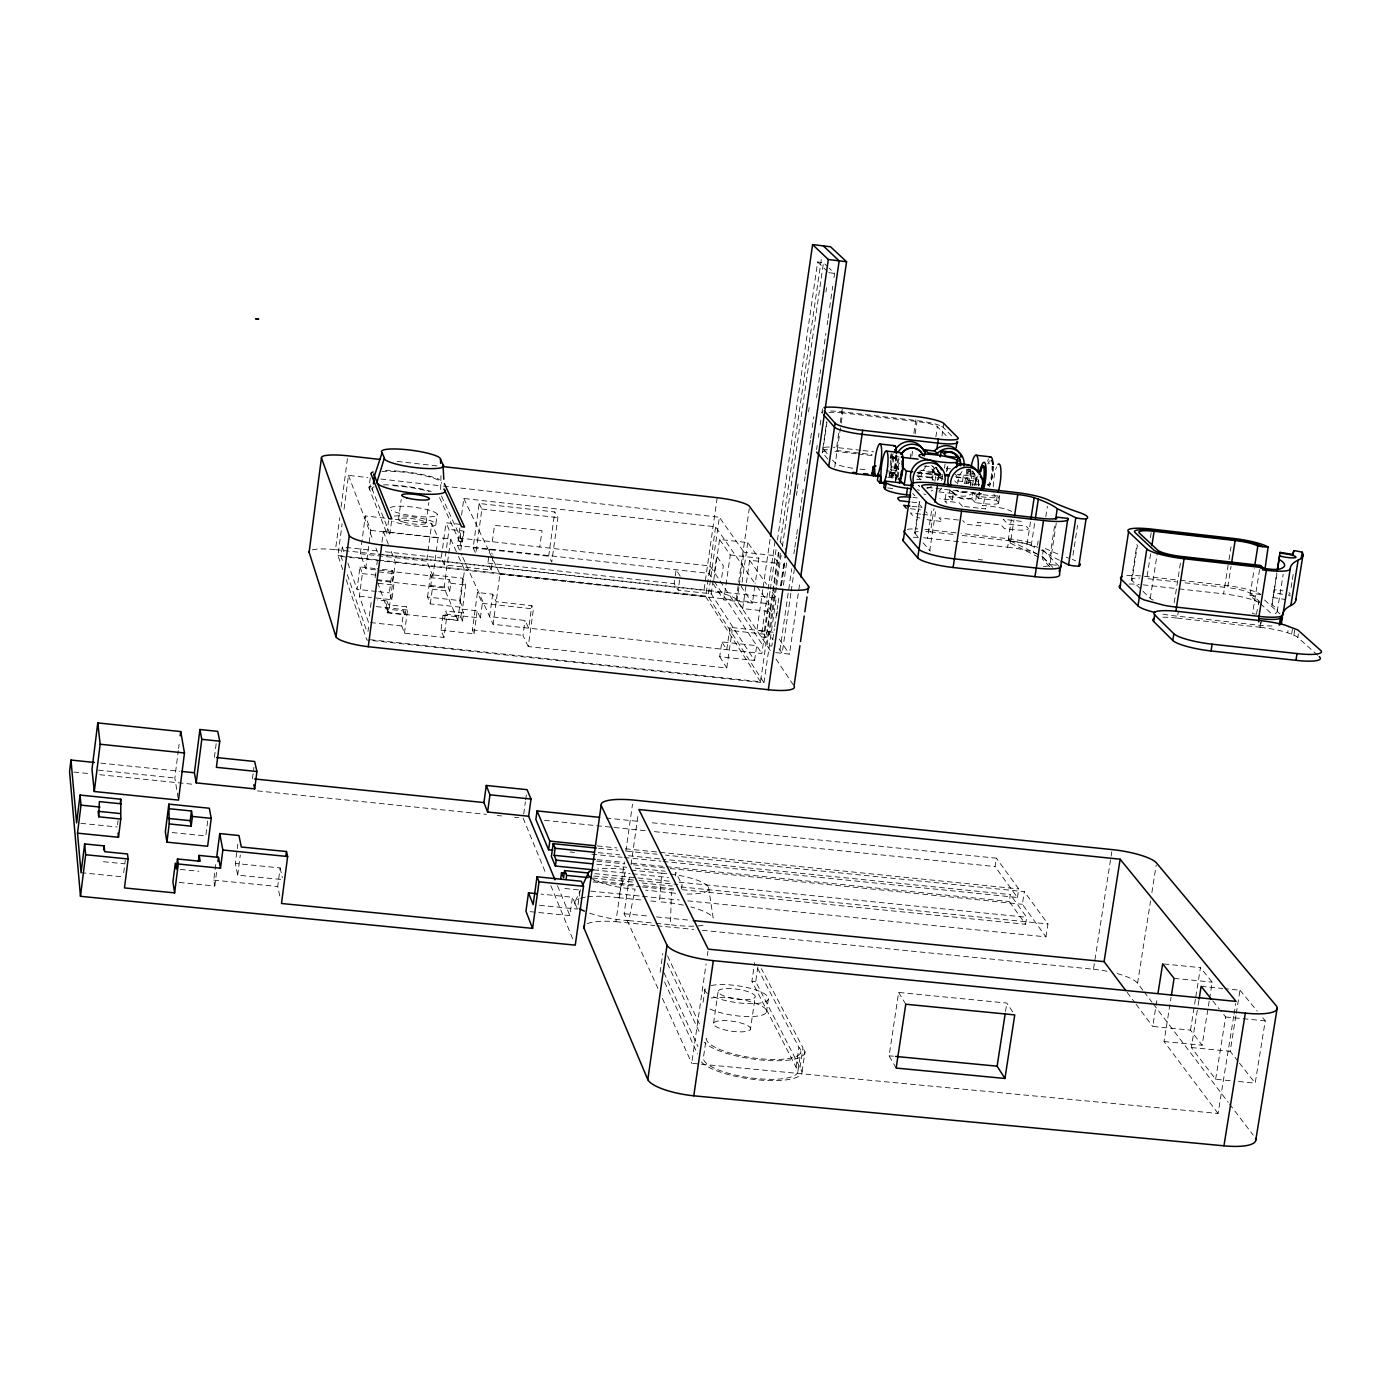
<?xml version="1.0" encoding="UTF-8"?>
<svg xmlns="http://www.w3.org/2000/svg" width="1391" height="1391" viewBox="0 0 1391 1391"><rect width="100%" height="100%" fill="white"/><g stroke="black" fill="none" stroke-linecap="round" stroke-linejoin="round"><path stroke-width="0.75" stroke-dasharray="5 3.75" d="M693.779 926.145A43.417 10.815 8.1 0 1 670.479 924.754L671.366 892.779L645.754 890.188M683.398 905.141A43.417 10.815 8.1 0 0 659.473 901.82L661.751 873.2L630.175 870.001M1275.095 613.744A76.053 13.493 9.1 0 0 1271.948 604.894L1276.764 572.883M117.539 824.863L118.079 820.586M123.695 872.731L125.277 860.247M178.152 798.104L174.831 777.986L178.309 750.549M178.587 748.445L179.109 744.22M214.423 757.313L216.214 743.35M207.694 821.02L205.781 835.939L169.58 832.287M179.213 882.468L214.805 886.015L213.745 880.12L214.84 871.67M215.101 869.549L215.918 863.202M214.805 886.015L216.648 871.688M280.652 879.425L237.67 875.13L235.357 863.446L237.861 844.111M237.67 875.13L240.278 855.03M252.432 778.734L253.927 767.223M279.8 895.943L277.696 886.502L280.13 867.932L235.357 863.446M312.297 549.88A29.541 5.686 7.3 0 1 335.509 549.654L339.717 517.661M341.108 506.985L347.82 455.796M342.777 569.615L337.961 555.531L342.099 523.903M344.046 509.141L348.48 475.392L367.885 477.582M342.429 560.486L341.038 556.435L342.273 547.028L376.718 550.836M395.305 519.312L431.749 523.381L438.078 537.865L432.949 576.1L365.694 568.693L360.304 553.792L365.294 515.957L386.733 518.356M391.566 521.086L389.863 533.866L386.837 533.518L368.98 487.858L370.319 477.635M369.641 489.771L370.458 483.633M376.405 591.453L357.018 589.332L359.973 566.885L375.066 568.536M389.863 533.866L372.562 490.101L373.101 485.998M368.511 622.351L359.4 596.165L362.373 573.596L359.973 566.885M365.694 568.693L370.754 530.371L365.294 515.957M369.345 616.057L371.571 599.278M367.989 631.41L368.545 627.115M375.101 577.7L376.057 571.614L393.497 573.527L392.471 581.351L393.862 585.02L391.897 599.712L373.623 597.73M376.805 564.816L377.935 556.226M381.951 542.177L383.36 531.501L450.684 538.995L457.604 554.453M386.837 533.518L388.541 520.738M386.924 600.947L388.332 604.772L406.276 606.719L405.216 614.77L387.272 612.805L385.863 608.98L386.924 600.947L377.326 599.904M398.522 519.695L401.199 499.473M391.897 599.712L389.324 592.862L392.314 570.432L377.222 568.78M387.272 612.805L388.332 604.772M458.474 556.4L464.542 569.927L457.761 620.16L388.68 612.649L395.374 562.294L390.123 548.819M462.49 620.977L460.838 617.135L443.016 615.187L444.616 619.047L462.49 620.977L463.586 612.962L445.694 611.014L447.067 614.318L443.955 637.461L404.451 633.183L401.738 625.95L403.738 610.927L385.863 608.98M404.451 633.183L407.546 610.006L406.276 606.719M426.081 522.773L428.793 502.568M432.949 576.1L426.689 561.129L431.749 523.381M435.922 523.868L437.226 514.183M440.634 489.458L441.051 473.34M427.524 597.035L430.532 574.639L462.734 578.187L465.724 584.933L462.681 607.432L430.323 603.903L427.524 597.035L459.708 600.564L462.681 607.432M430.323 603.903L432.288 589.228L430.775 585.559L431.819 577.752L430.532 574.639M493.075 555.896L491.145 570.032L444.251 564.85L441.277 557.965L446.007 522.755L460.317 524.355L457.483 545.481L461.934 555.339M444.251 564.85L449.015 529.432L446.007 522.755M457.761 620.16L444.094 587.924L450.684 538.995M443.955 637.461L440.999 630.193L443.016 615.187M432.288 589.228L449.728 591.14L448.163 587.471L449.223 579.647L431.819 577.752M444.616 619.047L445.694 611.014M449.728 591.14L450.788 583.298L449.223 579.647M461.569 515.122L463.812 498.482L715.635 526.824L755.696 584.55M464.003 531.327L462.577 541.934L459.552 541.603L460.977 530.979M460.334 545.794L461.343 538.282M460.838 550.158L463.412 531.032L449.015 529.432M459.708 600.564L462.734 578.187M460.838 617.135L461.934 609.119L477.183 610.788L480.364 617.934L447.067 614.318M479.147 503.49L481.877 509.054L475.844 553.635L473.149 547.828L479.147 503.49L554.766 511.975L557.895 517.591L551.758 562.034L548.68 556.209L554.766 511.975M440.999 630.193L474.07 633.774L472.384 629.897L477.461 592.514L492.675 594.183L496.17 601.747L531.814 605.641L533.431 608.928L528.25 646.572L726.763 668.01L732.118 630.627L729.979 627.324L765.102 631.166L767.345 634.487L760.494 681.764L369.693 639.651M474.07 633.774L477.183 610.788M480.364 617.934L482.347 603.346L477.461 592.514M491.145 570.032L487.893 563.129L489.806 549.062L492.258 554.192M492.292 541.725L494.518 525.311L542.038 530.632L539.778 547.011M492.675 594.183L489.615 616.613L525.016 620.456L528.719 628.176L531.814 605.641M756.913 586.307L769.049 603.798L761.868 653.509L493.092 624.316L499.925 574.135L493.457 560.556M528.25 646.572L522.964 635.374L525.016 620.456M523.694 814.083L525.381 801.877M525.659 799.842L526.494 793.739M530.145 911.661L569.875 915.626L572.449 897.247L541.064 894.1M578.047 904.793L580.447 887.684M587.367 923.676A39.209 9.946 8 0 1 615.917 921.694L624.368 861.916M625.863 851.24L632.505 804.276M657.943 988.479L624.124 913.678L629.549 875.408M631.045 864.785L638.26 813.77M754.565 660.482L756.704 645.685L721.825 641.894L719.686 656.691L754.565 660.482L711.201 593.801L678.165 590.167L674.148 583.716L675 577.734M675.278 575.735L676.13 569.754L680.164 576.117L678.165 590.167M770.301 650.501L736.204 599.504A28.411 5.425 8.1 0 0 703.985 590.34L717.2 497.717M760.494 681.764L705.672 596.635L715.635 526.824M709.375 573.996L710.436 566.537M346.203 579.664L366.841 639.999L763.955 682.772L708.089 596.356L719.39 517.243L443.364 486.102M711.201 593.801L713.2 579.786L708.993 573.405L457.483 545.481M714.365 572.431L716.695 556.052L723.355 565.876L721.581 578.273M713.826 579.56L719.547 539.43L747.767 542.594L758.877 558.174L755.174 583.82M660.134 972.309L662.812 953.565M675.209 876.156L675.765 872.261L682.129 884.954L681.555 888.884M754.861 585.959L752.409 603.068L723.824 599.921L730.275 554.974L719.547 539.43M729.979 627.324L726.763 649.701L721.825 641.894M736.204 599.504L749.262 508.602M738.882 587.697L737.091 600.234L742.69 608.597L771.866 611.797L766.076 603.433M739.195 585.611L743.994 552.21L719.39 517.243M747.767 542.594L741.403 586.915L752.409 603.068M742.69 608.597L749.627 560.243L778.856 563.511L772.996 555.461L743.994 552.21M1233.713 1016.23L1218.064 1113.478L691.762 1063.298L706.089 963.946M707.306 955.495L707.932 951.253M705.063 988.758L703.203 1001.624A32.149 8.502 8.3 0 0 703.255 1003.867M762.772 589.714L756.895 630.436L774.631 632.383M763.085 587.558L770.197 538.265M775.083 541.047L761.225 636.922L766.041 637.443L778.369 552.244M770.005 591.366L763.833 634.14L766.041 637.443M770.318 589.228L776.195 548.593M777.43 540.038L817.647 261.995L823.472 262.69L827.645 266.707M778.908 552.314L767.449 631.584L773.1 639.947M780.473 541.586L821.716 256.587M780.334 553.288L766.98 645.528L771.831 646.05L774.318 628.888M776.439 587.454L769.588 634.765L732.118 630.627M776.752 585.298L781.116 555.2M782.368 546.593L823.472 262.69M713.583 1023.098L718.225 990.966M763.955 682.772L776.23 598.043L771.396 591.175M774.631 626.75L777.743 605.294M778.056 603.155L778.977 596.722M780.542 585.994L784.263 560.26M776.7 615.691L777.326 611.397M781.064 585.646L784.785 559.895M781.464 585.246L785.185 559.547M783.411 585.194L786.819 561.651M796.434 495.3L797.06 491.023M797.373 488.884L798.312 482.451M808.554 411.823L809.162 407.546M825.924 291.954L826.55 287.676M779.934 650.049L791.74 568.728M793.913 553.74L794.539 549.462M794.852 547.324L796.4 536.63M796.713 534.492L797.947 525.92M799.199 517.365L799.825 513.088M800.138 510.949L803.233 489.545M804.485 480.99L805.093 476.713M805.406 474.557L806.658 466.002M806.971 463.864L808.519 453.17M809.753 444.598L810.379 440.321M810.692 438.182L811.944 429.628M812.24 427.489L813.805 416.778M816.604 397.53L817.212 393.236M817.525 391.097L820.638 369.693M821.872 361.138L822.498 356.861M822.811 354.722L824.046 346.168M824.359 344.012L825.924 333.318M827.158 324.764L827.784 320.486M828.097 318.348L829.332 309.776M829.645 307.637L832.757 286.233M833.991 277.678L834.617 273.401L829.036 268.046M790.87 593.279L782.159 653.335L777.621 646.641M791.183 591.14L794.296 569.684M816.604 449.536L817.195 445.45M818.377 437.278L818.969 433.192M820.168 425.037L821.351 416.865M821.942 412.779L822.516 408.85M775.709 652.622L789.462 654.118L800.068 581.229M822.829 448.458L826.706 421.803M827.923 459.204L822.498 452.788L826.95 422.203M757.591 968.292L798.938 1047.406A47.816 12.936 8.4 0 1 760.408 1058.777A47.816 12.936 8.4 0 1 706.211 1038.486L703.342 1058.203A47.781 13.11 8.4 0 0 757.486 1078.651A47.781 13.11 8.4 0 0 796.035 1067.071L751.922 981.316L754.635 962.642M701.342 1061.976A51.936 14.24 8.4 0 0 758.112 1079.885A51.936 14.24 8.4 0 0 802.085 1071.592L755.73 981.698L758.147 965.093M750.427 1029.323A18.744 5.025 8.3 0 0 724.641 1020.577A18.744 5.025 8.3 0 0 720.903 1028.784A18.744 5.025 8.3 0 0 750.427 1029.323L755.122 997.173A18.761 4.921 8.3 0 0 729.301 988.532A18.761 4.921 8.3 0 0 725.58 996.565A18.761 4.921 8.3 0 0 755.122 997.173M838.703 433.262L836.2 450.441L872.087 454.579M840.268 422.551L842.407 407.911M834.722 467.22L840.477 427.889M841.242 423.09L842.737 412.866L916.965 421.525A17.44 2.695 8.4 0 1 937.378 426.724L947.045 436.531M766.424 1012.248L768.301 999.381M796.035 1067.071L798.938 1047.406M797.965 1071.035L800.886 1051.318M800.051 1067.453L802.955 1047.806L761.416 968.675M897.525 477.287L890.779 469.793L892.779 456.248L899.108 456.978M802.085 1071.592L804.989 1051.892L802.955 1047.806M891.318 477.878L892.274 471.462L886.328 470.784M897.039 476L894.987 473.722L895.926 467.341L887.719 466.385M895.282 482.312L896.239 475.861L888.293 474.957M898.064 477.148L899.003 470.732L895.926 467.341M910.097 458.96L911.366 450.406M913.904 433.279L916.391 416.552M911.835 456.196L912.739 450.075M915.156 433.766L916.965 421.525M919.677 471.08L921.781 473.357L920.825 479.756L917.677 476.331L918.321 472.071M914.809 532.649L919.868 498.674M917.747 536.648L915.069 533.57L919.816 501.699M935.865 436.948L937.378 426.724M916.825 475.652L931.535 477.339L933.1 466.941M933.813 480.225L931.692 477.948L932.631 471.566L920.633 470.175M932.196 480.382L934.057 467.95M934.874 481.373L935.83 474.974L932.631 471.566M941.968 436.009L943.846 423.507M923.676 537.778A30.028 5.268 8.5 0 1 927.484 538.178L931.9 508.619M925.763 531.449A19.144 3.338 8.5 0 1 930.527 531.866L934.004 508.584M930.388 551.01A19.648 3.478 8.6 0 1 929.779 550.471L935.934 509.21M944.472 468.158L945.08 464.159M946.541 471.81L947.48 465.602M947.184 470.558L947.793 466.42M945.15 499.247L946.123 492.727M952.296 500.047L948.975 496.5L949.949 490.015L953.27 493.544L952.296 500.047L939.794 498.621M957.599 483.981L958.555 477.582L955.287 474.175M979.542 484.955A17.822 2.921 8.5 0 0 962.502 481.477L963.459 475.113L957.338 474.401M964.711 483.373L966.919 469.462M976.604 485.094L972.657 484.642L966.762 478.521L968.206 468.871M966.623 483.094L968.362 471.427L972.239 471.879L970.396 485.685M968.588 483.807L970.622 470.228M972.5 485.633L974.256 473.948L970.17 473.305L974.256 473.948M975.404 502.69L972.013 499.143L972.987 492.657L978.673 498.361L996.565 500.395L998.251 502.134L999.225 495.665A18.083 2.991 8.6 0 1 984.724 497.143L976.378 496.187L975.404 502.69L983.733 503.646A18.083 3.008 8.6 0 0 998.251 502.134M896.152 1068.062L889.11 1055.804L898.638 992.444L1006.823 1003.067L1014.752 1014.908M978.673 498.361L979.647 491.875M983.733 503.646L984.724 497.143M996.565 500.395L997.295 495.544M998.616 503.003L999.607 496.517M1038.608 557.165L1010.179 543.029L1008.145 540.873L1011.327 519.799M927.484 538.178L1007.64 547.237L1008.597 540.925L1012.022 541.342A29.802 5.181 8.7 0 1 1030.748 544.976L1037.912 547.306M1010.179 543.029L1010.509 540.925L1008.458 538.769L961.059 533.396M1034.626 547.046A117.522 20.622 8.5 0 0 1032.244 546.072L1027.097 544.124A18.9 3.286 8.7 0 0 1010.735 540.943L1013.935 519.834M1027.097 544.124L1030.627 520.877M1031.235 545.689L1034.782 522.425M1036.938 553.635L1033.374 552.297L1034.33 545.985M1037.495 545.185L1038.138 541.064M1045.789 516.878L1047.406 506.324M663.09 861.446L1017.43 897.473L995.052 866.576L996.339 858.177L649.162 822.464M1052.848 567.424L1042.311 556.504L1043.285 550.175L1040.972 548.576M1010.509 540.925L1042.711 556.922L1042.398 559.06L1049.614 566.606L1056.864 519.243M1059.333 560.208L1050.083 555.513L1054.969 523.572M682.355 889.701L1025.619 924.302L1009.275 901.524L1010.335 894.604L663.003 859.255M1017.43 897.473L1018.751 888.919L996.339 858.177M1072.965 555.2L1077.556 525.363M1005.537 1011.483L1006.823 1003.067M687.797 900.864L1045.962 936.856L1022.368 904.289L1024.315 891.666L665.559 855.117M1025.619 924.302L1026.697 917.295L1010.335 894.604M1045.962 936.856L1047.962 923.972L1024.315 891.666M1131.509 579.491L1136.951 544.455M1153.313 600.147A19.804 3.547 9 0 1 1150.235 598.373L1131.926 580.464L1137.386 545.394M1150.409 537.691L1151.748 529.102M1150.583 553.896L1146.74 578.552L1176.56 581.89M1150.235 598.373L1157.434 552.297M702.351 930.301L1093.448 969.249L1111.809 851.727M1174.23 602.633L1180.507 562.746M1162.911 617.239A31.471 5.755 9 0 1 1177.325 618.073L1178.368 611.466M1142.811 990.183L1137.56 983.281L1150.548 900.985M1151.87 892.553L1156.199 865.115M1209.196 1001.085L1202.137 1045.232L1190.487 1030.14L1152.739 1026.454L1155.712 1007.675M1156.043 1005.589L1157.364 997.243M1259.22 602.79A30.324 5.355 9.1 0 0 1223.576 593.87L1228.653 561.825M1229.001 559.686L1231.035 546.854M1260.942 594.479L1250.335 593.296A19.265 3.373 9.1 0 0 1227.662 587.645L1231.07 566.224M1218.064 1113.478L1164.058 1041.529L1171.083 997.312M1250.335 593.296L1259.098 601.138L1258.768 603.294L1249.987 595.435L1254.247 568.658M1259.568 569.649L1252.561 613.518A15.718 2.799 9.2 0 0 1255.464 614.109M1190.487 1030.14L1195.46 998.894M1195.808 996.808L1200.45 967.649L1162.667 963.859M1230.218 1080.703L1215.647 1079.294L1191.357 1047.527L1197.755 1007.432M1198.103 1005.328L1199.112 998.999M1259.95 627.254L1260.994 620.682M1177.325 618.073L1260.437 627.306L1261.481 620.734M1271.948 604.894L1276.903 573.909M1209.544 998.981L1212.222 982.168L1200.45 967.649M1277.199 611.536L1283.197 574.135M1291.074 587.628L1292.048 581.525M1292.378 579.508L1293.682 571.388M1215.647 1079.294L1225.662 1016.977L1220.498 1010.527M1317.694 655.248L1296.777 636.556L1287.683 632.731L1288.744 626.141M1291.648 634.192L1292.691 627.602M1293.908 635.061L1294.691 630.106M1234.043 1014.109L1235.747 1003.537M1238.06 1061.35L1230.166 1051.3L1235.921 1015.482M1236.269 1013.378L1239.99 990.201L1224.88 988.705M1297.838 637.374L1298.359 634.07M1238.529 1081.503L1255.186 1083.102L1265.254 1020.872L1262.593 1017.656M589.541 913.139A43.486 10.85 8 0 0 628.767 920.599L635.078 889.127A37.87 9.233 8 0 1 592.496 878.938M1256.403 614.3L1257.933 606.632M1258.316 604.807L1259.098 601.138M587.611 896.812A43.486 10.85 8 0 1 618.404 897.699L625.95 869.584A37.87 9.233 8 0 0 597.695 868.94M575.37 901.159L580.638 889.666M964.519 483.164L967.701 483.373M972.326 472.158L968.362 471.427M970.275 470.332L966.589 469.671M1140.585 575.891L1133.561 575.474A30.793 5.425 8.9 0 0 1125.354 575.77M1288.535 595.626L1290.483 595.835M967.719 469.462L970.136 469.915M1164.058 1041.529L1202.137 1045.232M1191.357 1047.527L1230.166 1051.3M889.11 1055.804L893.422 1056.221M1225.662 1016.977L1265.254 1020.872M751.922 981.316L755.73 981.698M592.531 877.999L633.548 882.137M642.19 883.007L672.392 886.067M681.034 886.936L1047.962 923.972M593.835 880.764L634.852 884.902M643.494 885.771L673.713 888.814M593.001 881.946L640.364 886.71M642.52 886.936L676.965 890.414M564.816 888.501L579.908 890.014M590.706 891.109L640.329 896.082M642.486 896.308L679.156 899.994M618.404 897.699L642.173 900.081M650.832 900.951L659.473 901.82M103.473 861.725L124.164 863.794M180.343 869.41L198.878 871.27M539.482 905.28L577.439 909.071L572.449 897.247M624.124 913.678L647.91 916.06M656.552 916.912L691.153 920.373M628.767 920.599L653.787 923.102M655.874 923.311L670.479 924.754M213.745 880.12L277.696 886.502M615.917 921.694L654.813 925.554M656.969 925.78L693.692 929.431M1174.091 978.377L1212.222 982.168M81.061 872.713L123.173 876.904M1201.129 986.341L1222.724 988.497M73.862 772.057L88.989 773.605M99.787 774.717L194.827 784.472M257.457 790.888L486.415 814.378M497.213 815.491L501.542 815.943M514.496 817.265L518.808 817.699M544.49 820.342L645.807 830.74M654.431 831.627L995.052 866.576M597.348 845.937L616.787 847.919M625.428 848.806L657.856 852.109M660.012 852.335L1018.751 888.919M598.565 848.284L618.004 850.266M626.663 851.153L656.917 854.23M598.286 852.683L619.864 854.874M628.489 855.743L660.847 859.047M570.188 852.005L574.518 852.44M591.801 854.196L622.038 857.273M624.211 857.499L660.934 861.22M597.295 859.69L623.185 862.316M631.81 863.202L664.168 866.471M666.324 866.697L1009.275 901.524M596.756 861.099L624.855 863.95M633.496 864.837L668.063 868.332M670.219 868.558L1022.368 904.289M596.774 864.263L626.663 867.288M635.2 868.158L665.089 871.183M593.818 869.897L630.106 873.583M632.244 873.791L668.532 877.46M594.826 873.652L635.861 877.791M638.017 878.017L670.41 881.285M679.051 882.155L1026.697 917.295M80.887 823.333L117.279 827.002M593.818 876.034L636.904 880.381M639.043 880.59L677.817 884.52M924.928 529.345L958.903 533.153M100.778 763.12L179.491 771.223M606.041 818.03L640.538 821.577M98.344 770.127L174.831 777.986M378.561 591.697L389.324 592.862M482.347 603.346L533.431 608.928M359.4 596.165L371.588 597.504M376.196 606.598L407.546 610.006M472.384 629.897L522.964 635.374M370.597 622.577L401.738 625.95M988.653 485.181L987.61 485.059A12.328 2.852 -83.7 0 0 990.809 478.747A12.328 2.852 -83.7 0 0 992.044 466.263M473.149 547.828L548.68 556.209M385.324 551.775L441.277 557.965M487.893 563.129L674.148 583.716M378.23 554.087L776.23 598.043M335.509 549.654L380.769 554.644M382.925 554.887L703.985 590.34M360.304 553.792L426.689 561.129M337.961 555.531L376.7 559.808M378.839 560.034L708.089 596.356M341.038 556.435L705.672 596.635M499.925 574.135L769.049 603.798M362.373 573.596L377.396 575.248M450.788 583.298L465.724 584.933M376.961 579.664L392.471 581.351M430.775 585.559L448.163 587.471M376.857 580.551L444.094 587.924M378.3 583.316L393.862 585.02M1043.493 566.38A19.196 3.373 8.7 0 0 1049.944 564.468L1056.36 565.181M1144.376 576.274L1178.299 580.082M1180.42 580.325L1224.932 585.333A30.341 5.321 9.1 0 1 1260.594 594.218M978.29 559.512L982.602 559.999M1185.08 582.846L1227.662 587.645M481.877 509.054L557.895 517.591M1249.987 595.435L1258.472 596.391M1143.054 584.829L1176.96 588.636M1179.081 588.88L1223.576 593.87M730.275 554.974L758.877 558.174M458.491 537.969L710.053 565.963L763.016 645.563M370.754 530.371L438.078 537.865M887.754 487.963L895.752 488.867M948.975 496.5L972.013 499.143M913.07 497.439L917.278 497.926M964.589 506.533L979.403 508.237M981.507 508.463L985.75 508.95L982.307 505.35L990.67 506.307A18.274 3.06 8.6 0 1 1011.692 511.488M911.783 502.099L917.869 502.794L922.059 507.454L911.87 506.289M910.357 508.706L920.564 509.871M1021.429 521.347L1003.154 519.278L1007.71 524.024L1026.071 526.111L1027.845 527.937A18.552 3.165 8.6 0 1 1013.065 529.588L1004.511 528.615L1000.946 524.876L977.334 522.199L980.829 525.92L966.189 524.268L962.728 520.53M920.686 514.131L910.427 512.966L912.009 514.774A18.987 3.234 8.5 0 0 919.764 518.008M922.737 514.357L928.875 515.053L926.058 511.905M958.434 520.043L939.064 517.835L942.437 521.573L933.848 520.582A18.987 3.234 8.5 0 1 926.493 519.504M397.217 461.412L438.026 466.037M930.527 531.866L953.739 534.492M962.189 535.448L1010.735 540.943M380.821 479.043L441.208 485.859M860.977 450.319L837.66 447.624A17.631 2.852 8.3 0 0 833.244 447.207M863.081 450.562L873.687 451.779M891.092 456.77L899.542 457.743M856.16 453.727L837.086 451.536A17.631 2.852 8.3 0 0 834.826 451.293M858.282 453.97L873.113 455.692M890.066 457.639L898.534 458.613M946.419 468.384L950.331 468.837M916.999 472.279L942.698 475.235M955.53 476.713L979.09 479.408M890.779 469.793L899.212 470.767M917.643 472.888L942.037 475.687M956.208 477.322L966.762 478.521M968.379 480.208L978.221 481.338M860.09 469.132L868.506 470.088M889.51 472.505L897.925 473.479M888.832 473.01L894.987 473.722M917.677 476.331L931.692 477.948M962.502 481.477L954.33 480.538L956.504 482.833M891.544 473.966L892.605 474.07M916.686 479.286L920.825 479.756M888.919 476.487L897.334 477.443M887.788 477.391L896.708 478.382M927.31 487.424L981.298 493.614M974.343 493.84L995.33 496.048M938.977 491.91L953.27 493.544M828.723 272.688L834.617 273.401M1260.437 627.306L1263.984 627.741A31.245 5.668 9.2 0 1 1283.806 631.618L1287.683 632.731M1007.64 547.237L1011.066 547.637A29.785 5.216 8.7 0 1 1029.792 551.288L1033.374 552.297M1272.817 597.504L1285.354 599.504M1264.489 600.008L1280.05 613.918M1260.35 603.659L1271.235 613.448M817.647 261.995L827.332 271.349M951.566 435.818L943.254 427.42A23.456 3.617 8.4 0 0 941.464 426.22M972.952 471.81L972.761 471.601A12.484 12.05 -43.3 0 1 974.917 484.468M1043.285 550.175L1059.872 567.25M1042.711 556.922L1049.944 564.468M931.622 465.376L942.594 477.009M934.022 472.175L936.682 475.009M951.913 491.336L954.661 494.274M962.468 506.289L959.095 502.69L944.75 501.056L948.071 504.655M892.779 456.248L899.542 463.638M912.705 493.422L914.843 495.77M923.085 542.786L929.779 550.471M827.141 453.657L823.072 448.876A17.631 2.852 8.3 0 1 829.297 447.033M832.583 460.038L835.313 463.238A18.083 2.956 8.3 0 0 853.552 468.35M1239.99 990.201L1257.273 1011.187M1212.743 1000.859L1219.212 1008.91M1239.381 1063.02L1255.186 1083.102M1144.132 991.905L1152.009 1002.25M1153.33 1003.989L1228.218 1102.315M1229.522 1104.037L1253.169 1135.091M1127.145 992.322L1134.813 1002.563M1136.099 1004.267L1152.739 1026.454M779.916 541.586L785.811 549.532M749.627 560.243L766.563 584.307M779.186 639.06L789.462 654.118M775.969 658.951L794.035 685.989M714.139 581.212L761.868 653.509M713.218 583.785L723.824 599.921M719.686 656.691L726.763 668.01M898.638 992.444L905.767 1004.232M441.469 496.013L462.577 541.934M463.812 498.482L492.518 558.608M667.558 955.913L700.681 1026.697M667.384 963.407L700.334 1034.174M663.959 972.692L697.986 1046.554M664.585 982.029L697.534 1053.943M439.539 497.63L459.552 541.603M462.82 557.304L493.092 624.316M662.394 998.338L691.762 1063.298M461.934 609.119L463.586 612.962M557.513 885.806L569.875 915.626M523.138 818.151L545.95 873.722M550.836 885.615L573.648 941.185M383.36 531.501L389.376 546.906M392.314 570.432L393.497 573.527M403.738 610.927L405.216 614.77M348.48 475.392L372.892 539.951M375.935 548.019L377.465 552.071M377.604 582.551L388.68 612.649M342.273 547.028L344.377 553.062M347.889 563.146L357.018 589.332M347.333 574.709L366.911 631.531M280.13 867.932L282.356 877.686M708.558 887.18L713.183 918.025A43.417 10.815 8.1 0 0 690.858 906.932M1093.448 969.249A37.401 9.285 9.3 0 1 1107.914 971.405M1117.164 973.578A37.401 9.285 9.3 0 1 1137.56 983.281M804.989 1051.892A51.971 14.066 8.4 0 1 761.016 1059.994A51.971 14.066 8.4 0 1 704.194 1042.207M711.166 998.025A32.149 8.502 8.3 0 1 757.469 1004.041A32.149 8.502 8.3 0 1 755.765 1016.282A32.149 8.502 8.3 0 1 709.671 1008.84M711.27 985.541A32.167 8.416 8.3 0 1 758.008 990.722A32.167 8.416 8.3 0 1 758.338 1003.294A32.167 8.416 8.3 0 1 711.531 995.921M707.324 993.435A32.167 8.416 8.3 0 1 707.167 986.897M381.951 471.479A34.166 6.051 7.5 0 1 420.117 474.661A34.166 6.051 7.5 0 1 441.451 483.338M385.429 470.61A37.14 6.572 7.5 0 1 439.504 479.512M368.98 487.858A37.122 6.659 7.5 0 1 371.223 486.294M383.551 484.85A37.122 6.659 7.5 0 1 431.21 491.458M372.562 490.101A34.149 6.138 7.5 0 1 373.97 486.833M393.653 485.72A34.149 6.138 7.5 0 1 429.176 491.579M390.262 507.785A23.925 4.364 7.5 0 1 425.611 509.297A23.925 4.364 7.5 0 1 428.689 516.878A23.925 4.364 7.5 0 1 391.236 510.184M394.244 516.061A23.908 4.416 7.5 0 1 429.193 520.269A23.908 4.416 7.5 0 1 427.402 526.598A23.908 4.416 7.5 0 1 392.766 521.277M703.046 925.345A43.417 10.815 8.1 0 1 695.796 926.058M576.691 906.463A43.486 10.85 8 0 1 579.108 898.708M580.534 898.203A43.486 10.85 8 0 1 585.941 897.039M661.751 873.2A37.818 9.215 8.1 0 1 706.889 885.215A37.818 9.215 8.1 0 1 685.954 893.996M675.626 893.283A37.818 9.215 8.1 0 1 671.366 892.779M1131.926 580.464A19.7 3.478 8.9 0 1 1139.803 578.03M1288.866 592.636A9.998 1.739 9.2 0 1 1288.692 594.374M1282.589 594.218A9.998 1.739 9.2 0 1 1275.095 592.844L1273.773 592.444L1274.086 589.819L1275.46 589.854A9.998 1.739 9.2 0 1 1282.954 590.862M1129.144 584.029A30.793 5.477 9 0 1 1139.246 584.446M1162.928 614.126A31.054 5.599 9 0 0 1175.117 615.917L1261.55 625.515A30.845 5.529 9.2 0 0 1271.983 625.95M907.315 529.397A30.028 5.234 8.5 0 1 917.817 528.893M1008.458 538.769A29.785 5.164 8.7 0 1 1034.191 543.759M913.4 537.291A30.028 5.268 8.5 0 1 920.007 537.5M915.069 533.57A19.144 3.338 8.5 0 1 918.164 531.466M1069.227 558.365A210.597 35.714 9 0 1 1066.236 557.252M1057.786 553.966A210.597 35.714 9 0 1 1043.354 547.515M1072.305 559.46A32.915 5.773 8.7 0 1 1075.608 560.764M1041.024 549.932A117.522 20.622 8.5 0 1 1050.083 555.513M822.255 413.318A23.682 3.669 8.3 0 1 822.533 411.892M830.636 411.006A23.682 3.669 8.3 0 1 841.833 411.823L915.817 420.447A23.456 3.617 8.4 0 1 939.986 425.576M941.724 477.895A17.666 2.886 8.5 0 1 931.535 477.339M822.724 449.676A23.647 3.843 8.3 0 1 827.523 449.728M829.019 412.675A17.648 2.73 8.3 0 1 842.737 412.866M822.498 452.788A17.631 2.852 8.3 0 1 827.036 450.962M977.264 476.174A16.031 3.669 -83.7 0 1 974.569 485.198M971.022 485.094A16.031 3.669 -83.7 0 1 970.501 472.105M993.018 466.055A16.031 3.704 -83.7 0 1 989.227 486.815M987.61 461.169A16.031 3.704 -83.7 0 1 988.601 458.821M993.07 466.368A12.328 2.852 -83.7 0 1 991.331 480.764A12.328 2.852 -83.7 0 1 987.697 484.294M988.931 463.968A12.328 2.852 -83.7 0 1 989.314 462.977M987.906 463.846A12.328 2.852 -83.7 0 1 989.47 460.925M942.42 476.748A15.944 15.405 -43.4 0 1 930.423 465.394M961.981 471.532A15.979 15.44 -43.4 0 1 956.504 477.287M943.185 479.113A15.979 15.44 -43.4 0 1 932.735 466.263M940.646 473.722A12.293 11.876 -43.4 0 1 936.786 467.463M942.994 475.113A12.293 11.876 -43.4 0 1 941.672 474.401M940.472 473.514A12.293 11.876 -43.4 0 1 937.656 470.071M937.03 468.697A12.293 11.876 -43.4 0 1 936.595 467.272M898.673 469.376A15.962 15.44 -42.6 0 1 893.804 453.449M926.076 465.602A15.996 15.475 -42.6 0 1 917.956 474.122M898.603 469.358A15.996 15.475 -42.6 0 1 896.36 456.231M996.234 495.561A16.136 3.391 -83.4 0 1 993.904 494.031M993.261 486.78A16.136 3.391 -83.4 0 1 996.53 467.028M981.42 493.875A16.153 3.356 -83.4 0 1 979.125 492.327M978.499 485.094A16.153 3.356 -83.4 0 1 978.829 479.269M978.325 484.764A12.415 2.573 -83.4 0 1 978.951 475.844M940.229 474.157A19.7 3.199 8.5 0 1 921.85 470.384M924.198 466.176A19.7 3.199 8.5 0 1 933.291 466.785M895.908 480.556A16.188 3.112 -83.4 0 1 898.951 455.865M897.682 476.852A12.449 2.399 -83.4 0 1 898.812 463.725M896.986 479.686A12.449 2.399 -83.4 0 1 899.038 458.856M896.482 454.84A16.083 3.078 -83.4 0 1 893.318 474.592A16.083 3.078 -83.4 0 1 889.51 473.305M890.205 458.7A16.083 3.078 -83.4 0 1 891.248 453.136M896.708 455.187A12.363 2.365 -83.4 0 1 894.378 471.41A12.363 2.365 -83.4 0 1 891.301 470.401A12.363 2.365 -83.4 0 1 892.987 453.97M895.665 455.066A12.363 2.365 -83.4 0 1 893.213 471.601A12.363 2.365 -83.4 0 1 890.223 469.497M890.24 465.463A12.363 2.365 -83.4 0 1 891.944 453.849M941.898 488.05A16.292 15.753 -42.5 0 1 939.081 491.006M925.78 494.535A16.292 15.753 -42.5 0 1 923.833 494.066M942.437 475.722A16.257 15.701 -42.5 0 1 941.185 481.616M932.926 490.258A16.257 15.701 -42.5 0 1 931.048 491.023M919.312 490.414A16.257 15.701 -42.5 0 1 917.573 489.476M935.413 467.202A12.502 12.084 -42.5 0 1 936.908 481.495M931.24 486.746A12.502 12.084 -42.5 0 1 926.754 487.945M919.434 486.137A12.502 12.084 -42.5 0 1 918.199 485.25M935.604 467.411A12.502 12.084 -42.5 0 1 937.099 481.703M931.431 486.954A12.502 12.084 -42.5 0 1 926.945 488.137M919.625 486.346A12.502 12.084 -42.5 0 1 918.39 485.459M963.459 475.113A17.822 2.904 8.5 0 1 978.847 478.052M979.316 492.431A16.275 15.701 -43.3 0 1 952.383 491.058M979.177 484.085A16.24 15.666 -43.3 0 1 978.499 485.998M973.683 492.449A16.24 15.666 -43.3 0 1 950.679 489.806M965.632 492.101A12.484 12.05 -43.3 0 1 956.799 490.519M971.857 470.767A12.484 12.05 -43.3 0 1 975.108 484.677M967.319 491.91A12.484 12.05 -43.3 0 1 956.991 490.727M969.301 469.15A12.484 12.05 -43.3 0 1 970.64 469.862M403.39 522.077A13.945 2.573 7.5 0 0 425.924 523.416A13.945 2.573 7.5 0 0 407.598 518.2A13.945 2.573 7.5 0 0 403.39 522.077"/><path stroke-width="1.5" d="M1277.564 569.771L1279.633 555.861L1280.955 556.261A10.015 1.669 9.1 0 0 1293.526 557.878A10.015 1.669 9.1 0 0 1293.769 555.739A10.015 1.669 9.1 0 0 1281.285 553.375L1280.033 552.383L1292.587 554.383L1293.717 550.975L1294.951 550.697L1302.219 552.192A136.162 22.725 8.9 0 1 1302.828 555.896L1302.55 556.574A136.162 22.725 8.9 0 1 1298.133 560.173A223.638 37.661 9.6 0 0 1290.239 568.867L1282.902 614.683A30.828 5.477 9.2 0 1 1258.994 616.352L1176.49 607.137A31.071 5.547 9 0 1 1164.302 605.346L1144.132 599.904A31.071 5.547 9 0 1 1139.333 597.122L1121.216 579.265A30.793 5.425 8.9 0 1 1121.981 576.535M94.379 762.459L70.976 760.042L69.55 771.605L80.469 896.308L575.265 945.15L583.524 886.31L581.334 881.268L537.013 876.799L533.153 904.654L528.51 892.831L536.874 893.683M80.052 795.061L81.008 805.128L77.513 833.157L118.496 837.278L120.791 819.038L120.774 799.216L80.052 795.061L76.609 822.898L70.976 760.042M97.77 722.92L91.98 769.466L94.275 791.514L178.483 800.103L184.481 752.966L180.726 731.562L97.77 722.92L100.169 744.237L94.275 791.514M178.291 864.002L220.508 868.227L218.491 857.36L199.156 855.43L200.165 861.255L177.492 858.977L178.291 864.002L174.605 892.883L124.477 887.927L128.128 858.977L127.503 853.97L104.725 851.692L104.116 845.884L84.642 843.937L81.061 872.713L77.513 833.157M80.469 896.308L85.651 854.735L84.642 843.937M120.791 819.038L98.726 816.795L99.352 801.616L121.33 803.842M103.612 849.884L104.116 845.884M120.235 803.494L120.774 799.216M168.85 804.12L165.338 831.853L166.903 842.146L207.642 846.25L211.223 818.36L209.328 808.241L168.85 804.12L169.215 823.941L166.903 842.146M180.187 735.787L180.726 731.562M177.492 858.977L176.222 868.992L175.318 863.15L172.919 881.842L174.605 892.883M194.392 772.753L199.921 729.51L217.744 731.37L219.743 741.194L216.387 767.328L256.935 771.518L254.692 788.888L196.218 782.89L194.392 772.753L181.63 771.449M169.215 823.941L191.176 826.167L190.237 820.655L191.471 810.988L169.58 808.762M196.218 782.89L201.782 739.334L199.921 729.51M255.561 318.73L258.674 319.061L255.614 318.678M191.176 826.167L192.41 816.447L191.471 810.988M198.391 861.412L199.156 855.43M216.735 856.856L219.743 833.574L238.974 835.522L241.304 846.997L286.476 851.535L287.641 856.526L281.486 903.489L532.579 928.388L539.047 881.824L537.013 876.799M217.97 861.464L218.491 857.36M220.508 868.227L222.856 850.005L219.743 833.574M799.912 645.72L794.035 685.989A30.619 6.277 8.3 0 1 768.319 689.727L368.267 646.711A32.167 6.642 7.4 0 1 335.996 636.869L309.132 552.262L321.443 457.865A29.628 5.181 7.4 0 1 347.82 455.796L380.039 459.465M285.937 855.552L286.476 851.535M335.979 636.869L349.297 535.605L321.443 457.865M373.379 483.964L374.457 475.774L382.142 452.736A29.767 5.129 7.5 0 1 408.554 449.884A29.767 5.129 7.5 0 1 440.495 459.378L443.016 464.716L443.799 479.252M368.267 646.711L381.743 545.029A32.271 6.068 7.4 0 1 349.297 535.605M528.632 816.256L487.598 812.031L483.929 802.572L486.276 785.463L527.067 789.671L531.014 799.043L528.632 816.256L555.026 879.842M487.598 812.031L489.962 794.817L486.276 785.463M599.573 817.352L537.048 810.918L535.865 819.455L548.593 849.797L552.905 850.249M528.51 892.831L525.954 911.244L532.579 928.388M548.593 849.797L549.793 841.103L537.048 810.918M596.409 848.075L553.183 843.659L551.392 856.491L555.374 866.019L593.818 869.897M555.374 866.019L556.191 860.142L554.157 855.309L555.131 848.284L553.183 843.659M560.695 878.677L561.512 872.766L565.824 873.2M588.358 872.992L564.607 870.592L563.598 877.721L561.512 872.766M566.12 879.129L566.641 875.391L564.607 870.592M1255.499 1138.464A41.035 11.145 9.8 0 1 1223.941 1145.819L693.779 1095.812A42.547 11.876 8.2 0 1 647.806 1079.659L583.942 927.971L601.138 805.354A39.365 9.094 8 0 1 633.114 799.999L1112.157 849.605A37.54 8.502 9.2 0 1 1156.53 863.011L1275.825 1005.258A41.208 10.206 9.7 0 1 1245.328 1013.135L713.322 960.642A42.721 10.867 8.2 0 1 667.019 945.237L601.138 805.354M647.806 1079.659L667.019 945.237M770.51 536.109L812.605 244.59L830.514 246.763L846.563 261.734L800.694 576.935M693.779 1095.812L713.322 960.642M785.098 557.756L828.323 259.526L812.605 244.59M768.319 689.727L782.855 589.471A30.724 5.738 8.2 0 0 808.554 586.359L807.632 592.722M794.609 567.545L839.173 260.847L823.263 245.877M800.52 641.477L804.224 616.039M804.85 611.797L807.006 596.965M879.39 476.435L856.3 473.775A24.186 3.982 8.3 0 1 828.758 466.524L835.069 423.194L824.185 410.919M856.3 473.775L862.681 430.306A24.221 3.79 8.3 0 1 835.069 423.194M872.974 467.741L874.452 469.41L873.513 475.844L872.035 474.157L872.974 467.741A18.048 2.956 8.4 0 1 876 465.915M879.808 483.007L880.764 476.539L878.347 473.809L877.391 480.26L879.808 483.007L885.789 483.703M902.724 483.06L884.711 481.008L883.754 487.493L885.267 489.215A18.5 3.095 8.4 0 0 906.463 494.813L910.653 495.3M885.267 489.215L886.223 482.712L884.711 481.008M912.826 485.755L904.254 484.781L906.306 471.045L902.237 466.594M906.463 494.813L907.436 488.293A18.5 3.06 8.4 0 1 886.223 482.712M1086.075 518.913A7.651 1.269 8.8 0 1 1075.817 517.73L1057.247 508.671A117.696 19.63 8.5 0 0 1039.338 499.543L1034.174 497.648A18.935 3.13 8.6 0 0 1017.777 494.5L937.482 485.303A19.178 3.165 8.5 0 0 922.024 486.815L936.856 503.02A19.683 3.304 8.5 0 0 959.564 509.019L1041.598 518.374A19.231 3.217 8.7 0 0 1057.177 517.191L1067.871 518.408L1059.507 574.483A30.237 5.373 8.7 0 1 1034.956 576.674L953.113 567.511A30.706 5.477 8.6 0 1 917.712 557.878L903.211 540.89L911.418 485.615A30.08 4.973 8.5 0 1 935.674 483.251L1015.482 492.414A29.82 4.921 8.6 0 1 1048.379 499.978A210.893 33.993 9 0 0 1079.52 512.584A32.967 5.494 8.7 0 1 1086.075 518.913L1078.825 566.05A7.633 1.339 8.8 0 1 1068.566 564.902L1061.177 561.147M924.424 455.918L925.311 449.954L934.978 451.067L937.812 454.022L928.127 452.91L925.311 449.954M917.712 557.878L926.076 501.786L911.418 485.615M936.838 449.293L938.351 439.104A23.786 3.704 8.5 0 0 957.686 437.435L943.846 423.507A23.456 3.599 8.4 0 0 916.391 416.552L842.407 407.911A23.682 3.651 8.3 0 0 824.011 407.633M940.246 456.839L941.133 450.875L952.783 452.231L957.964 457.535L956.469 467.515M934.943 502.238L937.482 485.303M956.173 447.589L957.095 441.399A23.786 3.721 8.5 0 1 937.76 443.086L862.09 434.305A24.203 3.808 8.3 0 1 834.496 427.193L823.628 414.848M953.113 567.511L961.564 511.175A30.758 5.164 8.5 0 1 926.076 501.786M981.89 489.684L983.367 479.912L980.446 476.922M1014.578 515.609L1017.777 494.5M1030.957 518.773L1034.174 497.648M1035.426 518.2L1038.329 499.16M1034.956 576.674L1043.528 520.512A30.289 5.06 8.7 0 0 1068.062 518.652L1067.871 518.408M1055.63 519.312L1057.247 508.671M1059.212 571.527L1059.872 567.25M1068.566 564.902L1075.817 517.73M1004.945 1078.477L1014.752 1014.908L905.767 1004.232L896.152 1068.062L1004.945 1078.477L997.121 1066.184L1005.206 1013.587M1155.121 612.492A31.054 5.599 9 0 1 1137.977 605.867L1119.877 587.871L1128.588 531.797A30.845 5.164 8.9 0 1 1151.748 529.102L1232.391 538.3A30.376 5.06 9 0 1 1268.123 547.028L1265.045 568.728M1137.977 605.867L1146.845 548.958L1128.588 531.797M1151.87 545.672L1154.113 531.292L1235.138 540.525A19.283 3.217 9 0 1 1257.847 546.072L1268.47 547.272M1319.224 656.622L1320.076 657.543A31.732 5.86 9.3 0 1 1295.96 660.325L1211.039 650.953A32.202 5.981 9.1 0 1 1172.787 640.486L1153.626 621.429L1154.652 614.787A31.489 5.72 9 0 1 1178.368 611.466L1265.045 621.168A31.263 5.634 9.2 0 1 1284.867 625.046L1297.838 629.967L1321.154 650.832A31.75 5.807 9.3 0 1 1297.055 653.579L1212.117 644.189A32.219 5.929 9.1 0 1 1173.848 633.74L1154.652 614.787M1125.858 990.618L1104.089 961.633L1120.138 859.203L638.869 809.51L708.228 949.149L1236.095 1001.416L1120.138 859.203M1175.951 610.649L1184.106 558.747A31.124 5.286 9 0 1 1146.845 548.958M1172.787 640.486L1173.848 633.74M1211.039 650.953L1212.117 644.189M1158.025 993.07L1162.667 963.859L1174.091 978.377L1171.413 995.208M1231.748 561.947L1235.138 540.525M1254.908 564.537L1257.847 546.072M1260.959 568.484L1261.307 566.293L1182.541 557.374A24.343 4.138 9 0 1 1153.4 549.706L1135.021 532.527A24.169 4.051 8.9 0 1 1153.174 530.423L1237.121 540.004A23.734 3.947 9 0 1 1259.046 545.046L1262.68 546.611M1154.113 531.292A19.735 3.304 8.9 0 0 1139.316 533.014L1157.764 550.21A19.839 3.373 9 0 0 1181.498 556.452L1260.246 565.372L1262.889 567.667L1262.541 569.875L1266.349 570.293A30.863 5.234 9.1 0 0 1290.239 568.867M1266.349 570.293L1258.646 618.526L1262.593 618.943A30.845 5.494 9.2 0 0 1278.173 619.03L1282.415 617.239L1281.615 615.309M1258.594 621.864L1259.133 618.595M1199.112 998.999L1201.129 986.341L1211.457 999.242M1277.181 570.501L1280.033 552.383M1280.329 618.595L1279.285 625.15L1281.528 623.394L1280.572 621.847M1280.659 624.298L1281.72 617.76M1281.354 623.759L1282.415 617.239M1293.039 555.252L1293.717 550.975M1282.902 614.683A223.325 39.47 9.6 0 1 1290.848 605.52L1298.133 560.173M1301.176 558.626L1302.219 552.192M1295.716 600.269L1302.967 555.183M1295.96 660.325L1297.055 653.579M1223.941 1145.819L1245.328 1013.135M1255.795 1140.011L1277.181 1008.214M382.142 452.736L384.385 458.074L376.978 482.034A34.427 6.138 7.5 0 0 413.892 493.266A34.427 6.138 7.5 0 0 444.372 489.632M582.394 885.824L588.532 872.418M895.578 1056.43L997.121 1066.184M566.641 875.391L588.219 877.565M222.856 850.005L287.641 856.526M539.047 881.824L583.524 886.31M85.651 854.735L128.128 858.977M693.309 920.581L1104.089 961.633M549.793 841.103L595.174 845.728M555.131 848.284L593.974 852.231M81.008 805.128L99.943 807.058M192.41 816.447L211.223 818.36M554.157 855.309L595.139 859.464M120.113 813.544L98.135 811.318L98.726 816.795M168.346 818.447L190.237 820.655M556.191 860.142L592.496 863.828M201.782 739.334L219.743 741.194M100.169 744.237L184.481 752.966M216.527 757.539L254.657 761.486L256.935 771.518M489.962 794.817L531.014 799.043M254.57 778.96L483.929 802.572M381.743 545.029L782.855 589.471M975.96 455.222L990.601 456.857M909.766 501.873L899.612 500.708L898.064 498.952A18.5 3.112 8.5 0 1 910.722 497.196M961.564 511.175L1043.528 520.512M909.836 506.063L903.715 505.35L906.271 508.254M442.321 466.524L717.2 497.717A28.481 4.955 8.1 0 1 749.558 506.498L808.554 586.359M1184.106 558.747L1262.889 567.667M879.877 443.972L894.691 445.694M957.964 457.535L946.263 456.178L941.133 450.875M886.241 451.049L901.142 452.77M901.229 457.222L918.112 459.169M956.121 463.551L968.779 465.011M906.306 471.045L912.722 471.775M944.837 475.479L949.114 475.965M863.707 473.601L867.914 474.07M907.436 488.293L911.609 488.78M862.681 430.306L938.351 439.104M828.323 259.526L846.563 261.734M898.708 478.608L904.254 484.781M816.621 452.127L828.758 466.524M1060.62 565.668L1060.811 565.911A30.237 5.321 8.7 0 1 1036.278 568.05L954.4 558.852A30.706 5.425 8.6 0 1 918.999 549.254L904.48 532.388A30.028 5.234 8.5 0 1 904.654 530.336M444.355 483.651L464.577 527.067L461.551 526.737L444.077 488.989M253.788 784.837L254.692 788.888M118.009 833.174L118.496 837.278M440.495 459.378L440.651 463.359M583.942 927.971A39.209 9.946 8 0 1 584.533 925.624M309.132 552.262A29.541 5.686 7.3 0 1 309.254 551.566M373.814 473.966A34.166 6.051 7.5 0 0 374.457 475.774L391.845 518.947L388.819 518.617L370.858 473.549A37.14 6.572 7.5 0 1 373.101 472.001M443.016 464.716A29.959 5.199 7.5 0 1 416.518 467.706A29.959 5.199 7.5 0 1 384.385 458.074M584.394 911.122A43.486 10.85 8 0 1 579.386 908.497M590.966 877.93A37.87 9.233 8 0 1 591.766 870.331M1153.626 621.429A31.471 5.755 9 0 1 1154.2 618.473M1290.848 605.52A135.97 23.821 9 0 0 1295.299 601.729L1295.577 601.016A135.97 23.821 9 0 0 1295.612 598.756M1262.802 568.137A15.736 2.678 9.1 0 0 1279.598 569.058A76.157 12.884 9 0 0 1279.216 559.443M1119.877 587.871A30.793 5.477 9 0 1 1120.642 585.124M903.211 540.89A30.028 5.268 8.5 0 1 903.385 538.804M1080.129 563.772A32.915 5.773 8.7 0 1 1078.825 566.05M855.309 472.627A18.083 2.973 8.3 0 1 852.979 472.331M971.301 466.211A16.031 3.669 -83.7 0 1 976.638 455.518A16.031 3.669 -83.7 0 1 977.856 472.227M989.627 457.361A16.031 3.704 -83.7 0 1 992.983 464.298M991.244 460.664A12.328 2.852 -83.7 0 1 991.922 461.047M992.478 462.177A12.328 2.852 -83.7 0 1 992.861 464.003M934.509 450.736A15.944 15.405 -43.4 0 1 959.616 453.64M960.416 455.413A15.944 15.405 -43.4 0 1 960.99 457.274M937.169 453.501A15.979 15.44 -43.4 0 1 963.946 465.915M945.098 452.875A12.293 11.876 -43.4 0 1 960.555 465.707M944.924 452.684A12.293 11.876 -43.4 0 1 960.486 464.003M939.76 455.952A12.293 11.876 -43.4 0 1 940.89 454.909M895.335 449.78A15.962 15.44 -42.6 0 1 923.711 451.258M897.89 452.544A15.996 15.475 -42.6 0 1 925.537 452.249M901.229 454.457A12.31 11.91 -42.6 0 1 923.102 455.605M901.055 454.266A12.31 11.91 -42.6 0 1 922.928 455.396M997.973 464.472A16.136 3.391 -83.4 0 1 1000.964 472.314A16.136 3.391 -83.4 0 1 998.147 491.753M979.994 471.462A16.153 3.356 -83.4 0 1 985.61 464.785A16.153 3.356 -83.4 0 1 983.767 488.589M979.212 474.348A12.415 2.573 -83.4 0 1 983.959 468.697A12.415 2.573 -83.4 0 1 981.298 489.023M981.872 468.315A12.415 2.573 -83.4 0 1 985.211 471.723A12.415 2.573 -83.4 0 1 982.342 489.145M980.829 471.688A12.415 2.573 -83.4 0 1 981.507 469.306M949.375 474.766A19.7 3.199 8.5 0 1 945.098 474.609M900.725 452.91A16.188 3.112 -83.4 0 1 902.898 463.899A16.188 3.112 -83.4 0 1 899.299 482.99M902.063 456.7A12.449 2.399 -83.4 0 1 902.829 468.993A12.449 2.399 -83.4 0 1 899.351 481.269M902.098 460.96A12.449 2.399 -83.4 0 1 902.081 465.046M901.472 471.201A12.449 2.399 -83.4 0 1 900.655 475.513M900.012 477.895A12.449 2.399 -83.4 0 1 899.316 479.721M893.857 446.198A16.083 3.078 -83.4 0 1 896.482 453.083M895.004 449.606A12.363 2.365 -83.4 0 1 896.586 452.805M895.056 450.232A12.363 2.365 -83.4 0 1 895.543 452.684M913.504 482.955A16.292 15.753 -42.5 0 1 930.492 462.803A16.292 15.753 -42.5 0 1 943.915 484.52M913.296 485.442A16.257 15.701 -42.5 0 1 919.051 462.003A16.257 15.701 -42.5 0 1 941.446 469.862M872.035 474.157A18.048 2.973 8.4 0 1 872.852 472.714M950.662 485.389A16.275 15.701 -43.3 0 1 968.971 467.306A16.275 15.701 -43.3 0 1 981.333 488.902M948.818 486.328A16.24 15.666 -43.3 0 1 957.356 465.95A16.24 15.666 -43.3 0 1 977.977 472.453M406.624 497.804A13.962 2.521 7.5 0 0 429.158 499.178A13.962 2.521 7.5 0 0 410.814 494.014A13.962 2.521 7.5 0 0 406.624 497.804M927.501 459.482A19.7 3.147 8.5 0 0 957.964 461.534A19.7 3.147 8.5 0 0 930.144 454.353A19.7 3.147 8.5 0 0 927.501 459.482M885.858 476.852A16.205 3.078 -83.4 0 0 886.606 451.171A16.205 3.078 -83.4 0 0 880.92 473.427A16.205 3.078 -83.4 0 0 885.858 476.852M879.495 469.584A16.083 3.043 -83.4 0 0 880.26 444.094A16.083 3.043 -83.4 0 0 874.609 466.211A16.083 3.043 -83.4 0 0 879.495 469.584"/></g></svg>
